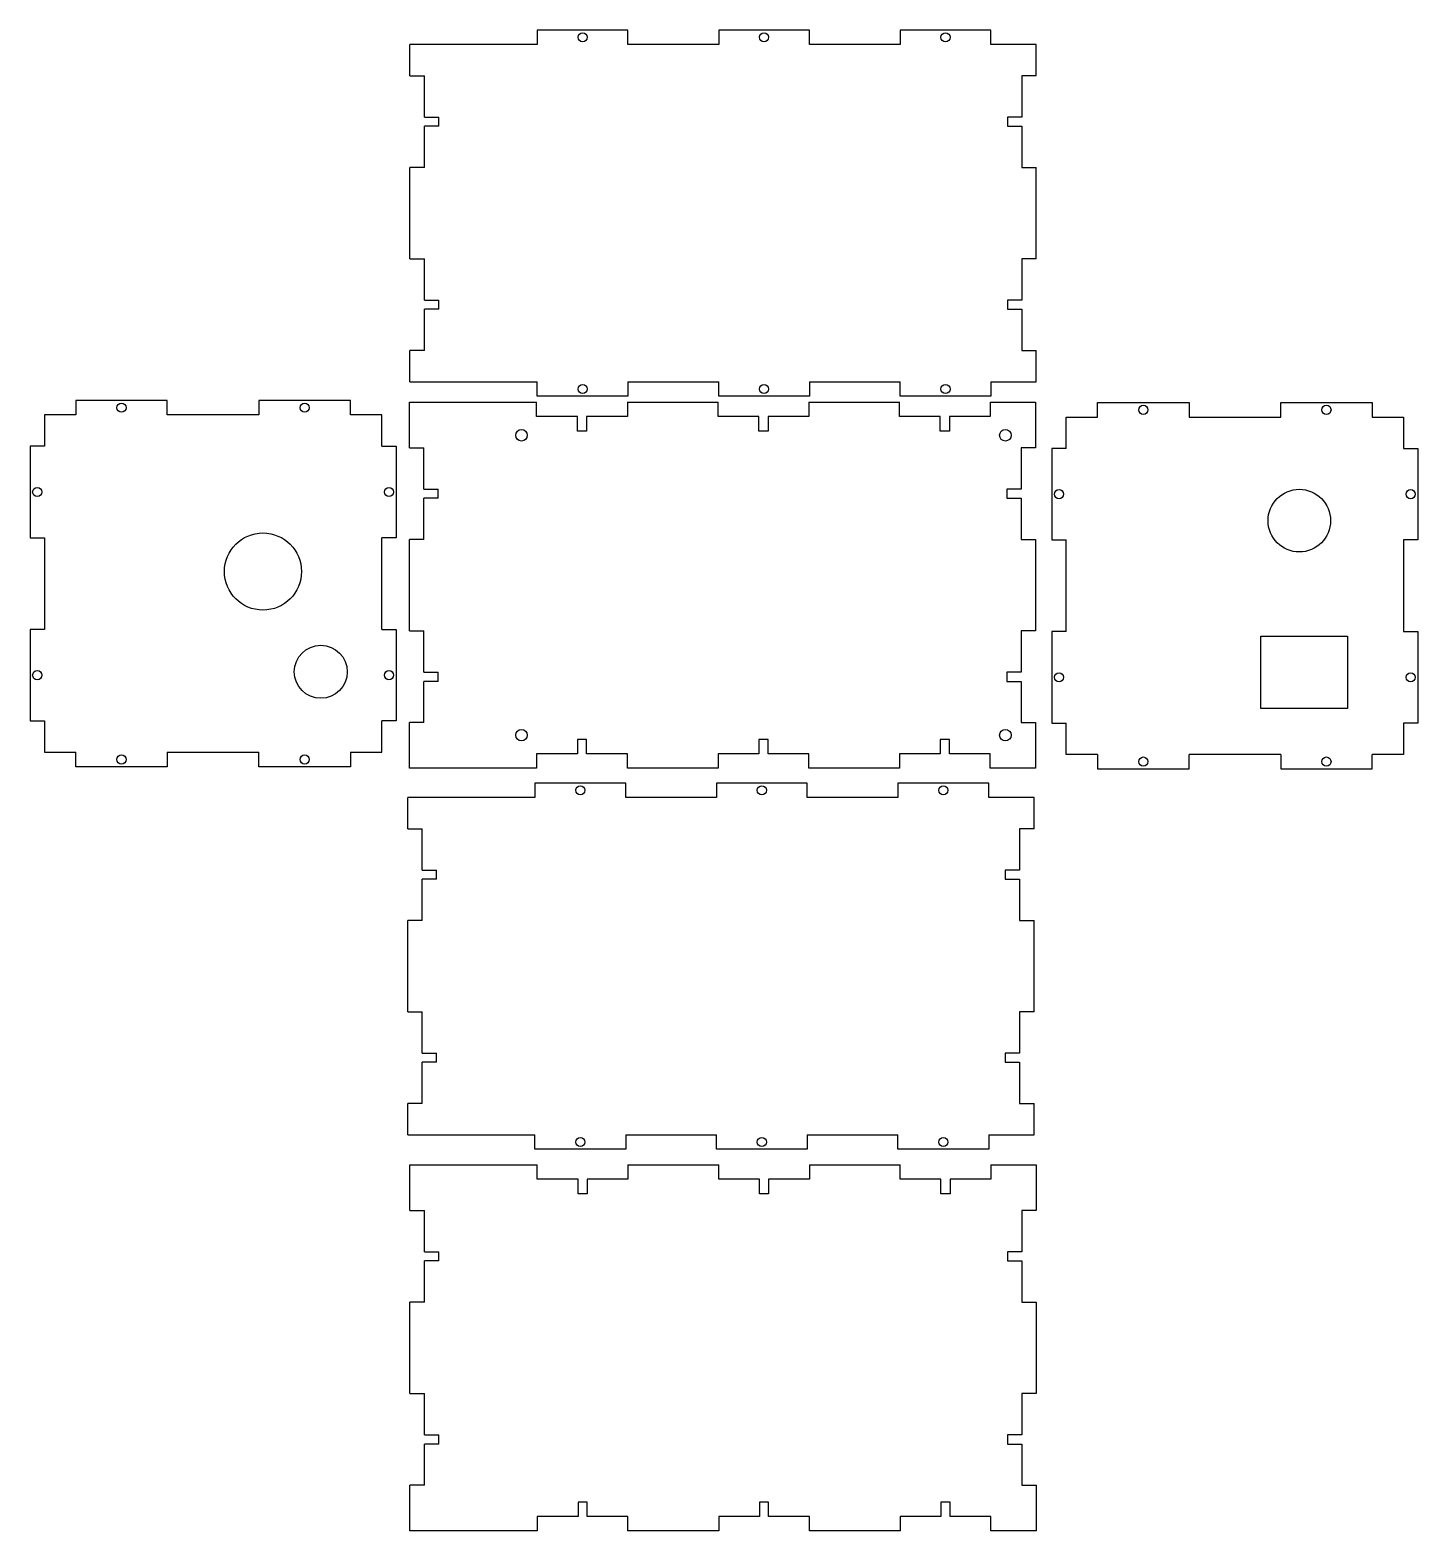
# Model space of a CAD drawing. Header units: millimetres. Extents: x 157 to 445, y 475 to 787.
import ezdxf

# ---------------------------------------------------------------- set-up
doc = ezdxf.new("R2010")
doc.units = ezdxf.units.MM

msp = doc.modelspace()

# ---------------------------------------------------------------- linework, layer by layer
at = {"color": 7, "linetype": 'Continuous', "lineweight": 25}
for p, q in [((262.34, 786.97), (262.34, 783.97)), ((281.18, 786.97), (262.34, 786.97)), ((281.18, 783.97), (281.18, 786.97)), ((300.01, 786.97), (300.01, 783.97)), ((318.84, 786.97), (300.01, 786.97)), ((318.84, 783.97), (318.84, 786.97)), ((337.68, 786.97), (337.68, 783.97)), ((356.51, 786.97), (337.68, 786.97)), ((356.51, 783.97), (356.51, 786.97)), ((235.93, 777.47), (235.93, 783.97)), ((262.34, 783.97), (235.93, 783.97)), ((300.01, 783.97), (281.18, 783.97)), ((337.68, 783.97), (318.84, 783.97)), ((365.93, 783.97), (356.51, 783.97)), ((365.93, 777.47), (365.93, 783.97)), ((235.93, 777.47), (238.93, 777.47)), ((238.93, 768.92), (238.93, 777.47)), ((365.93, 777.47), (362.93, 777.47)), ((362.93, 777.47), (362.93, 768.92)), ((238.93, 768.92), (241.93, 768.92)), ((238.93, 758.47), (238.93, 767.02)), ((241.93, 767.02), (238.93, 767.02)), ((241.93, 767.02), (241.93, 768.92)), ((362.93, 768.92), (359.93, 768.92)), ((359.93, 768.92), (359.93, 767.02)), ((359.93, 767.02), (362.93, 767.02)), ((362.93, 767.02), (362.93, 758.47)), ((235.93, 739.47), (235.93, 758.47)), ((238.93, 758.47), (235.93, 758.47)), ((362.93, 758.47), (365.93, 758.47)), ((365.93, 739.47), (365.93, 758.47)), ((235.93, 739.47), (238.93, 739.47)), ((238.93, 730.92), (238.93, 739.47)), ((365.93, 739.47), (362.93, 739.47)), ((362.93, 739.47), (362.93, 730.92)), ((238.93, 730.92), (241.93, 730.92)), ((238.93, 720.47), (238.93, 729.02)), ((241.93, 729.02), (238.93, 729.02)), ((241.93, 729.02), (241.93, 730.92)), ((362.93, 730.92), (359.93, 730.92)), ((359.93, 730.92), (359.93, 729.02)), ((359.93, 729.02), (362.93, 729.02)), ((362.93, 729.02), (362.93, 720.47)), ((235.93, 713.97), (235.93, 720.47)), ((238.93, 720.47), (235.93, 720.47)), ((362.93, 720.47), (365.93, 720.47)), ((365.93, 713.97), (365.93, 720.47)), ((235.93, 713.97), (262.34, 713.97)), ((262.34, 710.97), (262.34, 713.97)), ((281.18, 713.97), (300.01, 713.97)), ((281.18, 713.97), (281.18, 710.97)), ((300.01, 710.97), (300.01, 713.97)), ((318.84, 713.97), (337.68, 713.97)), ((318.84, 713.97), (318.84, 710.97)), ((337.68, 710.97), (337.68, 713.97)), ((356.51, 713.97), (365.93, 713.97)), ((356.51, 713.97), (356.51, 710.97)), ((281.18, 710.97), (262.34, 710.97)), ((318.84, 710.97), (300.01, 710.97)), ((356.51, 710.97), (337.68, 710.97)), ((166.56, 710.09), (166.56, 707.09)), ((185.56, 710.09), (166.56, 710.09)), ((185.56, 707.09), (185.56, 710.09)), ((204.56, 710.09), (204.56, 707.09)), ((223.56, 710.09), (204.56, 710.09)), ((223.56, 707.09), (223.56, 710.09)), ((235.8, 700.25), (235.8, 709.75)), ((235.8, 709.75), (262.21, 709.75)), ((262.21, 706.75), (262.21, 709.75)), ((281.05, 709.75), (281.05, 706.75)), ((281.05, 709.75), (299.88, 709.75)), ((299.88, 706.75), (299.88, 709.75)), ((318.71, 709.75), (318.71, 706.75)), ((318.71, 709.75), (337.55, 709.75)), ((337.55, 706.75), (337.55, 709.75)), ((356.38, 709.75), (356.38, 706.75)), ((356.38, 709.75), (365.8, 709.75)), ((365.8, 709.75), (365.8, 700.25)), ((378.66, 706.65), (378.66, 709.65)), ((378.66, 709.65), (397.66, 709.65)), ((397.66, 709.65), (397.66, 706.65)), ((416.66, 706.65), (416.66, 709.65)), ((416.66, 709.65), (435.66, 709.65)), ((435.66, 709.65), (435.66, 706.65)), ((166.56, 707.09), (160.06, 707.09)), ((160.06, 707.09), (160.06, 700.59)), ((204.56, 707.09), (185.56, 707.09)), ((230.06, 707.09), (223.56, 707.09)), ((230.06, 700.59), (230.06, 707.09)), ((270.68, 706.75), (262.21, 706.75)), ((270.68, 703.75), (270.68, 706.75)), ((272.58, 706.75), (272.58, 703.75)), ((281.05, 706.75), (272.58, 706.75)), ((308.35, 706.75), (299.88, 706.75)), ((308.35, 703.75), (308.35, 706.75)), ((310.25, 706.75), (310.25, 703.75)), ((318.71, 706.75), (310.25, 706.75)), ((346.01, 706.75), (337.55, 706.75)), ((346.01, 703.75), (346.01, 706.75)), ((347.91, 706.75), (347.91, 703.75)), ((356.38, 706.75), (347.91, 706.75)), ((372.16, 700.15), (372.16, 706.65)), ((372.16, 706.65), (378.66, 706.65)), ((397.66, 706.65), (416.66, 706.65)), ((435.66, 706.65), (442.16, 706.65)), ((442.16, 706.65), (442.16, 700.15)), ((272.58, 703.75), (270.68, 703.75)), ((310.25, 703.75), (308.35, 703.75)), ((347.91, 703.75), (346.01, 703.75)), ((157.06, 700.59), (157.06, 681.59)), ((160.06, 700.59), (157.06, 700.59)), ((230.06, 700.59), (233.06, 700.59)), ((233.06, 700.59), (233.06, 681.59)), ((235.8, 700.25), (238.8, 700.25)), ((238.8, 691.7), (238.8, 700.25)), ((365.8, 700.25), (362.8, 700.25)), ((362.8, 700.25), (362.8, 691.7)), ((369.16, 700.15), (369.16, 681.15)), ((372.16, 700.15), (369.16, 700.15)), ((442.16, 700.15), (445.16, 700.15)), ((445.16, 700.15), (445.16, 681.15)), ((238.8, 691.7), (241.8, 691.7)), ((241.8, 689.8), (241.8, 691.7)), ((362.8, 691.7), (359.8, 691.7)), ((359.8, 691.7), (359.8, 689.8)), ((238.8, 681.25), (238.8, 689.8)), ((241.8, 689.8), (238.8, 689.8)), ((359.8, 689.8), (362.8, 689.8)), ((362.8, 689.8), (362.8, 681.25)), ((157.06, 681.59), (160.06, 681.59)), ((160.06, 681.59), (160.06, 662.59)), ((233.06, 681.59), (230.06, 681.59)), ((230.06, 662.59), (230.06, 681.59)), ((235.8, 662.25), (235.8, 681.25)), ((238.8, 681.25), (235.8, 681.25)), ((362.8, 681.25), (365.8, 681.25)), ((365.8, 681.25), (365.8, 662.25)), ((369.16, 681.15), (372.16, 681.15)), ((372.16, 662.15), (372.16, 681.15)), ((445.16, 681.15), (442.16, 681.15)), ((442.16, 681.15), (442.16, 662.15)), ((157.06, 662.59), (157.06, 643.59)), ((160.06, 662.59), (157.06, 662.59)), ((230.06, 662.59), (233.06, 662.59)), ((233.06, 662.59), (233.06, 643.59)), ((235.8, 662.25), (238.8, 662.25)), ((238.8, 653.7), (238.8, 662.25)), ((365.8, 662.25), (362.8, 662.25)), ((362.8, 662.25), (362.8, 653.7)), ((372.16, 662.15), (369.16, 662.15)), ((369.16, 662.15), (369.16, 643.15)), ((412.53, 661.15), (430.53, 661.15)), ((412.53, 646.15), (412.53, 661.15)), ((430.53, 661.15), (430.53, 646.15)), ((442.16, 662.15), (445.16, 662.15)), ((445.16, 662.15), (445.16, 643.15)), ((238.8, 653.7), (241.8, 653.7)), ((238.8, 643.25), (238.8, 651.8)), ((241.8, 651.8), (238.8, 651.8)), ((241.8, 651.8), (241.8, 653.7)), ((362.8, 653.7), (359.8, 653.7)), ((359.8, 653.7), (359.8, 651.8)), ((359.8, 651.8), (362.8, 651.8)), ((362.8, 651.8), (362.8, 643.25)), ((430.53, 646.15), (412.53, 646.15)), ((157.06, 643.59), (160.06, 643.59)), ((160.06, 643.59), (160.06, 637.09)), ((233.06, 643.59), (230.06, 643.59)), ((230.06, 637.09), (230.06, 643.59)), ((235.8, 633.75), (235.8, 643.25)), ((238.8, 643.25), (235.8, 643.25)), ((362.8, 643.25), (365.8, 643.25)), ((365.8, 643.25), (365.8, 633.75)), ((369.16, 643.15), (372.16, 643.15)), ((372.16, 636.65), (372.16, 643.15)), ((445.16, 643.15), (442.16, 643.15)), ((442.16, 643.15), (442.16, 636.65)), ((272.58, 639.75), (270.68, 639.75)), ((270.68, 639.75), (270.68, 636.75)), ((272.58, 636.75), (272.58, 639.75)), ((310.25, 639.75), (308.35, 639.75)), ((308.35, 639.75), (308.35, 636.75)), ((310.25, 636.75), (310.25, 639.75)), ((347.91, 639.75), (346.01, 639.75)), ((346.01, 639.75), (346.01, 636.75)), ((347.91, 636.75), (347.91, 639.75)), ((160.06, 637.09), (166.56, 637.09)), ((166.56, 634.09), (166.56, 637.09)), ((185.56, 637.09), (185.56, 634.09)), ((185.56, 637.09), (204.56, 637.09)), ((204.56, 634.09), (204.56, 637.09)), ((223.56, 637.09), (223.56, 634.09)), ((223.56, 637.09), (230.06, 637.09)), ((270.68, 636.75), (262.21, 636.75)), ((262.21, 636.75), (262.21, 633.75)), ((281.05, 636.75), (272.58, 636.75)), ((281.05, 633.75), (281.05, 636.75)), ((308.35, 636.75), (299.88, 636.75)), ((299.88, 636.75), (299.88, 633.75)), ((318.71, 636.75), (310.25, 636.75)), ((318.71, 633.75), (318.71, 636.75)), ((346.01, 636.75), (337.55, 636.75)), ((337.55, 636.75), (337.55, 633.75)), ((356.38, 636.75), (347.91, 636.75)), ((356.38, 633.75), (356.38, 636.75)), ((378.66, 636.65), (372.16, 636.65)), ((378.66, 636.65), (378.66, 633.65)), ((416.66, 636.65), (397.66, 636.65)), ((397.66, 633.65), (397.66, 636.65)), ((416.66, 636.65), (416.66, 633.65)), ((442.16, 636.65), (435.66, 636.65)), ((435.66, 633.65), (435.66, 636.65)), ((185.56, 634.09), (166.56, 634.09)), ((223.56, 634.09), (204.56, 634.09)), ((262.21, 633.75), (235.8, 633.75)), ((299.88, 633.75), (281.05, 633.75)), ((337.55, 633.75), (318.71, 633.75)), ((365.8, 633.75), (356.38, 633.75)), ((378.66, 633.65), (397.66, 633.65)), ((416.66, 633.65), (435.66, 633.65)), ((261.88, 630.69), (261.88, 627.69)), ((280.71, 630.69), (261.88, 630.69)), ((280.71, 627.69), (280.71, 630.69)), ((299.55, 630.69), (299.55, 627.69)), ((318.38, 630.69), (299.55, 630.69)), ((318.38, 627.69), (318.38, 630.69)), ((337.21, 630.69), (337.21, 627.69)), ((356.05, 630.69), (337.21, 630.69)), ((356.05, 627.69), (356.05, 630.69)), ((235.46, 621.19), (235.46, 627.69)), ((261.88, 627.69), (235.46, 627.69)), ((299.55, 627.69), (280.71, 627.69)), ((337.21, 627.69), (318.38, 627.69)), ((365.46, 627.69), (356.05, 627.69)), ((365.46, 621.19), (365.46, 627.69)), ((235.46, 621.19), (238.46, 621.19)), ((238.46, 612.64), (238.46, 621.19)), ((365.46, 621.19), (362.46, 621.19)), ((362.46, 621.19), (362.46, 612.64)), ((238.46, 612.64), (241.46, 612.64)), ((238.46, 602.19), (238.46, 610.74)), ((241.46, 610.74), (238.46, 610.74)), ((241.46, 610.74), (241.46, 612.64)), ((362.46, 612.64), (359.46, 612.64)), ((359.46, 612.64), (359.46, 610.74)), ((359.46, 610.74), (362.46, 610.74)), ((362.46, 610.74), (362.46, 602.19)), ((235.46, 583.19), (235.46, 602.19)), ((238.46, 602.19), (235.46, 602.19)), ((362.46, 602.19), (365.46, 602.19)), ((365.46, 583.19), (365.46, 602.19)), ((235.46, 583.19), (238.46, 583.19)), ((238.46, 574.64), (238.46, 583.19)), ((365.46, 583.19), (362.46, 583.19)), ((362.46, 583.19), (362.46, 574.64)), ((238.46, 574.64), (241.46, 574.64)), ((241.46, 572.74), (241.46, 574.64)), ((362.46, 574.64), (359.46, 574.64)), ((359.46, 574.64), (359.46, 572.74)), ((238.46, 564.19), (238.46, 572.74)), ((241.46, 572.74), (238.46, 572.74)), ((359.46, 572.74), (362.46, 572.74)), ((362.46, 572.74), (362.46, 564.19)), ((235.46, 557.69), (235.46, 564.19)), ((238.46, 564.19), (235.46, 564.19)), ((362.46, 564.19), (365.46, 564.19)), ((365.46, 557.69), (365.46, 564.19)), ((235.46, 557.69), (261.88, 557.69)), ((261.88, 554.69), (261.88, 557.69)), ((280.71, 557.69), (299.55, 557.69)), ((280.71, 557.69), (280.71, 554.69)), ((299.55, 554.69), (299.55, 557.69)), ((318.38, 557.69), (337.21, 557.69)), ((318.38, 557.69), (318.38, 554.69)), ((337.21, 554.69), (337.21, 557.69)), ((356.05, 557.69), (365.46, 557.69)), ((356.05, 557.69), (356.05, 554.69)), ((280.71, 554.69), (261.88, 554.69)), ((318.38, 554.69), (299.55, 554.69)), ((356.05, 554.69), (337.21, 554.69)), ((235.93, 541.97), (235.93, 551.47)), ((235.93, 551.47), (262.34, 551.47)), ((262.34, 548.47), (262.34, 551.47)), ((281.18, 551.47), (281.18, 548.47)), ((281.18, 551.47), (300.01, 551.47)), ((300.01, 548.47), (300.01, 551.47)), ((318.84, 551.47), (318.84, 548.47)), ((318.84, 551.47), (337.68, 551.47)), ((337.68, 548.47), (337.68, 551.47)), ((356.51, 551.47), (356.51, 548.47)), ((356.51, 551.47), (365.93, 551.47)), ((365.93, 551.47), (365.93, 541.97)), ((270.81, 548.47), (262.34, 548.47)), ((270.81, 545.47), (270.81, 548.47)), ((272.71, 548.47), (272.71, 545.47)), ((281.18, 548.47), (272.71, 548.47)), ((308.48, 548.47), (300.01, 548.47)), ((308.48, 545.47), (308.48, 548.47)), ((310.38, 548.47), (310.38, 545.47)), ((318.84, 548.47), (310.38, 548.47)), ((346.14, 548.47), (337.68, 548.47)), ((346.14, 545.47), (346.14, 548.47)), ((348.04, 548.47), (348.04, 545.47)), ((356.51, 548.47), (348.04, 548.47)), ((272.71, 545.47), (270.81, 545.47)), ((310.38, 545.47), (308.48, 545.47)), ((348.04, 545.47), (346.14, 545.47)), ((235.93, 541.97), (238.93, 541.97)), ((238.93, 533.42), (238.93, 541.97)), ((365.93, 541.97), (362.93, 541.97)), ((362.93, 541.97), (362.93, 533.42)), ((238.93, 533.42), (241.93, 533.42)), ((241.93, 531.52), (241.93, 533.42)), ((362.93, 533.42), (359.93, 533.42)), ((359.93, 533.42), (359.93, 531.52)), ((238.93, 522.97), (238.93, 531.52)), ((241.93, 531.52), (238.93, 531.52)), ((359.93, 531.52), (362.93, 531.52)), ((362.93, 531.52), (362.93, 522.97)), ((235.93, 503.97), (235.93, 522.97)), ((238.93, 522.97), (235.93, 522.97)), ((362.93, 522.97), (365.93, 522.97)), ((365.93, 522.97), (365.93, 503.97)), ((235.93, 503.97), (238.93, 503.97)), ((238.93, 495.42), (238.93, 503.97)), ((365.93, 503.97), (362.93, 503.97)), ((362.93, 503.97), (362.93, 495.42)), ((238.93, 495.42), (241.93, 495.42)), ((241.93, 493.52), (241.93, 495.42)), ((362.93, 495.42), (359.93, 495.42)), ((359.93, 495.42), (359.93, 493.52)), ((238.93, 484.97), (238.93, 493.52)), ((241.93, 493.52), (238.93, 493.52)), ((359.93, 493.52), (362.93, 493.52)), ((362.93, 493.52), (362.93, 484.97)), ((235.93, 475.47), (235.93, 484.97)), ((238.93, 484.97), (235.93, 484.97)), ((362.93, 484.97), (365.93, 484.97)), ((365.93, 484.97), (365.93, 475.47)), ((272.71, 481.47), (270.81, 481.47)), ((270.81, 481.47), (270.81, 478.47)), ((272.71, 478.47), (272.71, 481.47)), ((310.38, 481.47), (308.48, 481.47)), ((308.48, 481.47), (308.48, 478.47)), ((310.38, 478.47), (310.38, 481.47)), ((348.04, 481.47), (346.14, 481.47)), ((346.14, 481.47), (346.14, 478.47)), ((348.04, 478.47), (348.04, 481.47)), ((270.81, 478.47), (262.34, 478.47)), ((262.34, 478.47), (262.34, 475.47)), ((281.18, 478.47), (272.71, 478.47)), ((281.18, 475.47), (281.18, 478.47)), ((308.48, 478.47), (300.01, 478.47)), ((300.01, 478.47), (300.01, 475.47)), ((318.84, 478.47), (310.38, 478.47)), ((318.84, 475.47), (318.84, 478.47)), ((346.14, 478.47), (337.68, 478.47)), ((337.68, 478.47), (337.68, 475.47)), ((356.51, 478.47), (348.04, 478.47)), ((356.51, 475.47), (356.51, 478.47)), ((262.34, 475.47), (235.93, 475.47)), ((300.01, 475.47), (281.18, 475.47)), ((337.68, 475.47), (318.84, 475.47)), ((365.93, 475.47), (356.51, 475.47))]:
    msp.add_line(p, q, dxfattribs=at)
for centre, radius in [((271.76, 785.47), 0.95), ((309.43, 785.47), 0.95), ((347.09, 785.47), 0.95), ((271.76, 712.47), 0.95), ((309.43, 712.47), 0.95), ((347.09, 712.47), 0.95), ((176.06, 708.59), 0.95), ((214.06, 708.59), 0.95), ((388.16, 708.15), 0.95), ((426.16, 708.15), 0.95), ((259.08, 702.86), 1.2), ((359.52, 702.86), 1.2), ((158.56, 691.09), 0.95), ((231.56, 691.09), 0.95), ((370.66, 690.65), 0.95), ((420.53, 685.15), 6.5), ((443.66, 690.65), 0.95), ((205.42, 674.59), 8), ((217.42, 653.79), 5.5), ((158.56, 653.09), 0.95), ((231.56, 653.09), 0.95), ((370.66, 652.65), 0.95), ((443.66, 652.65), 0.95), ((259.08, 640.63), 1.2), ((359.52, 640.63), 1.2), ((176.06, 635.59), 0.95), ((214.06, 635.59), 0.95), ((388.16, 635.15), 0.95), ((426.16, 635.15), 0.95), ((271.3, 629.19), 0.95), ((308.96, 629.19), 0.95), ((346.63, 629.19), 0.95), ((271.3, 556.19), 0.95), ((308.96, 556.19), 0.95), ((346.63, 556.19), 0.95)]:
    msp.add_circle(centre, radius, dxfattribs=at)

doc.saveas('drawing.dxf')
